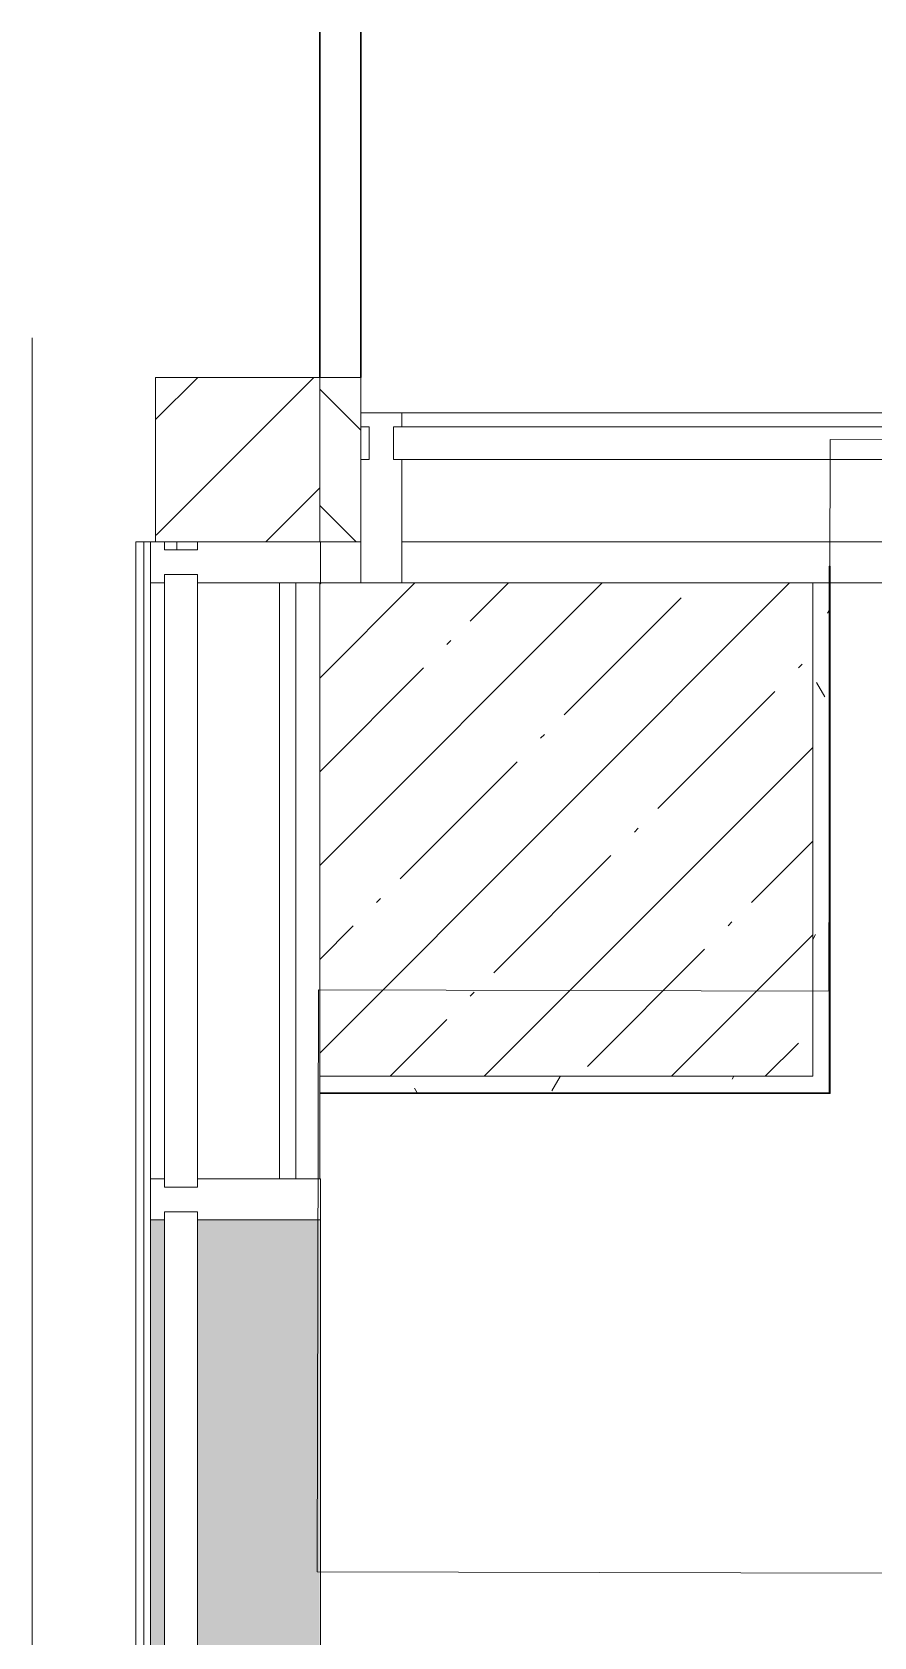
# Model space of a CAD drawing. Header units: millimetres. Extents: x -249154 to 415037, y -45458 to 354837.
# Drawn here: x 3775 to 4799, y 25682 to 27634 of the extents above; entities that cross this region are included whole.
import ezdxf

# ---------------------------------------------------------------- set-up
doc = ezdxf.new("R2010")
doc.units = ezdxf.units.MM
for name, color, linetype, lineweight in [('A-AREA-BNDY', 7, 'Continuous', 5), ('A-DETL-1', 7, 'Continuous', 30), ('A-FLOR', 7, 'Continuous', 9), ('A-GLAZ-CURT', 7, 'Continuous', 9), ('A-GLAZ-CURT-1', 7, 'Continuous', 5), ('A-GLAZ-CURT-2', 7, 'Continuous', 20), ('A-GLAZ-CWMG', 7, 'Continuous', 9), ('A-GLAZ-CWMG-1', 7, 'Continuous', 20), ('A-WALL', 7, 'Continuous', 5), ('I-WALL', 7, 'Continuous', 5), ('S-COLS', 7, 'Continuous', 9), ('S-COLS-1', 7, 'Continuous', 5), ('Оси', 7, 'Continuous', 9)]:
    doc.layers.add(name, color=color, linetype=linetype, lineweight=lineweight)
doc.layers.add('A-WALL-1', color=9, linetype='Continuous', lineweight=5, true_color=0x808080)
doc.layers.add('A-WALL-FNSH-1', color=9, linetype='Continuous', lineweight=5, true_color=0x808080)
pattern_1 = [(0, (64.7, -136.06), (243.84, 60.96), [20.117, -162.763, 20.117, -162.763, -975.36]), (0, (64.7, -136.06), (243.84, 60.96), [-365.76, 20.117, -345.643, 20.117, -162.763, -426.72]), (0, (64.7, -136.06), (243.84, 60.96), [-914.4, 20.117, -101.803, 20.117, -284.683]), (120, (156.14, -105.58), (-174.71291, 180.69163), [20.117, -162.763, 20.117, -162.763, -975.36]), (120, (156.14, -105.58), (-174.71291, 180.69163), [-365.76, 20.117, -345.643, 20.117, -162.763, -426.72]), (120, (156.14, -105.58), (-174.71291, 180.69163), [-914.4, 20.117, -101.803, 20.117, -284.683]), (240, (186.62, 16.34), (-69.12709, -241.65163), [20.117, -162.763, 20.117, -162.763, -975.36]), (240, (186.62, 16.34), (-69.12709, -241.65163), [-365.76, 20.117, -345.643, 20.117, -162.763, -426.72]), (240, (186.62, 16.34), (-69.12709, -241.65163), [-914.4, 20.117, -101.803, 20.117, -284.683])]

# ---------------------------------------------------------------- blocks, each defined once
blk = doc.blocks.new('Системная панель - Стекло - 40мм-23999081-Объем проектирования 1 этажа')
at = {"layer": 'A-GLAZ-CURT-2'}
for p, q in [((372.5, 40), (-372.5, 40)), ((-372.5, 40), (-372.5, 0)), ((372.5, 0), (372.5, 40)), ((-372.5, 0), (372.5, 0))]:
    blk.add_line(p, q, dxfattribs=at)
blk = doc.blocks.new('Прямоугольный импост - Импост структурный с накладкой - 160мм-22858573-Объем проектирования 1 этажа')
at = {"layer": 'A-GLAZ-CWMG'}
for p, q in [((3854.1, 26375.1), (3854.1, 27100.1)), ((4011.1, 26375.1), (4011.1, 27100.1))]:
    blk.add_line(p, q, dxfattribs=at)
blk = doc.blocks.new('Прямоугольный импост - Импост структурный с накладкой - 190мм-22862231-Объем проектирования 1 этажа')
at = {"layer": 'A-GLAZ-CWMG-1'}
for p, q in [((0, 17), (-50, 17)), ((-50, 17), (-50, 0)), ((-50, 0), (-40, 0)), ((-40, 0), (-40, -40)), ((-10, -40), (-10, 0)), ((-10, 0), (-0.1, 0)), ((0, 11.1), (0, 17)), ((-40, -40), (-50, -40)), ((-50, -40), (-50, -190)), ((-0.1, -40), (-10, -40)), ((-50, -190), (0, -190))]:
    blk.add_line(p, q, dxfattribs=at)
blk = doc.blocks.new('Системная панель - Стекло - 40мм-22856066-Объем проектирования 1 этажа')
at = {"layer": 'A-GLAZ-CURT-2'}
for p, q in [((397.5, 0), (-397.5, 0)), ((-397.5, 0), (-397.5, -40)), ((397.5, -40), (397.5, 0)), ((-397.5, -40), (397.5, -40))]:
    blk.add_line(p, q, dxfattribs=at)
blk = doc.blocks.new('Прямоугольный импост - Импост структурный с накладкой - 160мм-22794257-Объем проектирования 1 этажа')
at = {"layer": 'A-GLAZ-CWMG'}
for p, q in [((4935, 27307), (4160, 27307)), ((4935, 27150), (4160, 27150))]:
    blk.add_line(p, q, dxfattribs=at)
blk = doc.blocks.new('Прямоугольный импост - Импост структурный с накладкой - 190мм-20153675-Объем проектирования 1 этажа')
at = {"layer": 'A-GLAZ-CWMG-1'}
for p, q in [((-50, 190), (-50, 40)), ((0, 40), (0, 190)), ((-50, 40), (-40, 40)), ((-40, 40), (-40, 0)), ((-10, 0), (-10, 40)), ((-10, 40), (0, 40)), ((-40, 0), (-50, 0)), ((-50, 0), (-50, -17)), ((0, 0), (-10, 0)), ((0, -17), (0, 0)), ((-50, -17), (0, -17))]:
    blk.add_line(p, q, dxfattribs=at)
blk = doc.blocks.new('BSC_Колонна _Прямоугольная - 200х200-22401950-Объем проектирования 1 этажа')
at = {"layer": 'S-COLS-1'}
h = blk.add_hatch(dxfattribs=at)
h.set_pattern_fill('FP_140', color=256, style=0, pattern_type=2)
h.set_pattern_definition([(45, (-3960, -27250), (-70.71068, 70.71068), [])])
h.paths.add_polyline_path([(46.1, -100), (100, -100), (100, 100), (-100, 100), (-98.9, -100), (-50, -100)])
for p, q in [((100, 100), (-100, 100)), ((-100, 100), (-100, -100)), ((100, -100), (100, 100)), ((-100, -100), (100, -100))]:
    blk.add_line(p, q, dxfattribs=at)
blk = doc.blocks.new('Системная панель - Стекло - 40мм-V139-Объем проектирования 1 этажа')
at = {"layer": 'A-GLAZ-CURT-1'}
h = blk.add_hatch(dxfattribs=at)
h.set_pattern_fill('FP_142', color=256, style=0, pattern_type=2)
h.set_pattern_definition([(135, (25750.1, -4071.1), (-565.685, -565.685), [400, -1200]), (135, (25950.1, -4471.1), (-565.685, -565.685), [1200, -400]), (135, (26150.1, -3671.1), (-565.685, -565.685), [400, -1200])])
h.paths.add_polyline_path([(385, 15), (385, 40), (-385, 38.9), (-385, 0), (385, 0)])
at = {"layer": 'A-GLAZ-CURT-2'}
for p, q in [((385, 40), (-385, 40)), ((-385, 40), (-385, 0)), ((385, 0), (385, 40)), ((-385, 0), (385, 0))]:
    blk.add_line(p, q, dxfattribs=at)
blk = doc.blocks.new('Прямоугольный импост - Импост структурный с накладкой - 190мм-V140-Объем проектирования 1 этажа')
at = {"layer": 'A-GLAZ-CWMG'}
for points in [[(3861.1, 25575.1), (3871.1, 25575.1), (3871.1, 26325.1), (3854.1, 26325.1), (3854.1, 25575.1)], [(3911.1, 25575.1), (4060, 25575.1), (4060, 26325.1), (3911.1, 26325.1), (3911.1, 25750)]]:
    blk.add_hatch(color=256, dxfattribs=at).paths.add_polyline_path(points)
for p, q in [((3854.1, 25575.1), (3854.1, 26325.1)), ((4061.1, 25770), (4061.1, 26325.1))]:
    blk.add_line(p, q, dxfattribs=at)
blk = doc.blocks.new('Прямоугольный импост - Импост структурный с накладкой - 190мм-22862219-Объем проектирования 1 этажа')
at = {"layer": 'A-GLAZ-CWMG-1'}
for p, q in [((-25, 0), (-25, 17)), ((-25, 17), (25, 17)), ((-15, 0), (-25, 0)), ((-15, -40), (-15, 0)), ((25, 0), (15, 0)), ((15, 0), (15, -40)), ((25, 17), (25, 0)), ((-25, -190), (-25, -40)), ((-25, -40), (-15, -40)), ((15, -40), (25, -40)), ((25, -40), (25, -190)), ((25, -190), (-25, -190))]:
    blk.add_line(p, q, dxfattribs=at)
blk = doc.blocks.new('BSC_Колонна _Прямоугольная - 600х600-V147-Объем проектирования 1 этажа')
at = {"layer": 'S-COLS-1'}
h = blk.add_hatch(dxfattribs=at)
h.set_pattern_fill('FP_152', color=256, style=0, pattern_type=2)
h.set_pattern_definition([(45, (-4360, -26800), (-114.0493, 114.0493), []), (45, (-4245.95, -26800), (-114.0493, 114.0493), [201.613, -40.323, 6.706, -33.617])])
h.paths.add_polyline_path([(-40.9, -300), (300, -300), (300, 300), (-300, 300), (-300, -300)])
for p, q in [((300, 300), (-300, 300)), ((-300, 300), (-300, -300)), ((300, -300), (300, 300)), ((-300, -300), (300, -300))]:
    blk.add_line(p, q, dxfattribs=at)
blk = doc.blocks.new('Прямоугольный импост - Импост структурный с накладкой - 170мм-23186685-Объем проектирования 1 этажа')
at = {"layer": 'A-GLAZ-CWMG'}
for p, q in [((3836.1, 27150.1), (3846.1, 27150.1)), ((3836.1, 20672.1), (3836.1, 27150.1)), ((3846.1, 27150.1), (3854.1, 27150.1)), ((3846.1, 20672.1), (3846.1, 27150.1)), ((3886.1, 27140.1), (3886.1, 27150))]:
    blk.add_line(p, q, dxfattribs=at)
blk = doc.blocks.new('Прямоугольный импост - Импост структурный с накладкой - 170мм-23186686-Объем проектирования 1 этажа')
at = {"layer": 'A-GLAZ-CWMG'}
blk.add_line((4031.1, 27100.1), (4031.1, 26375.1), dxfattribs=at)

msp = doc.modelspace()

# ---------------------------------------------------------------- hatches: boundary and pattern name
at = {"layer": 'A-WALL'}
h = msp.add_hatch(dxfattribs=at)
h.set_pattern_fill('FP_2', color=256, style=0, pattern_type=2)
h.set_pattern_definition([(135, (64.7, -136.06), (-70.71068, -70.71068), [])])
h.paths.add_polyline_path([(13753.7, 27013.9), (13774.7, 27013.9), (13774.7, 27213.9), (13525, 27213.9), (13525, 27013.9), (13667.6, 27013.9)])
h.paths.add_polyline_path([(4124.7, 27013.9), (4174.7, 27013.9), (4174.7, 27213.9), (4124.7, 27213.9), (4124.7, 27111.6)])
at = {"layer": 'I-WALL'}
h = msp.add_hatch(dxfattribs=at)
h.set_pattern_fill('FP_191', color=256, style=0, pattern_type=2)
h.set_pattern_definition(pattern_1)
h.paths.add_polyline_path([(4724.7, 26363.9), (4744.7, 26364.8), (4744.7, 26963.9), (4724.7, 26963.9), (4724.7, 26621.2)])
h = msp.add_hatch(dxfattribs=at)
h.set_pattern_fill('FP_191', color=256, style=0, pattern_type=2)
h.set_pattern_definition(pattern_1)
h.paths.add_polyline_path([(4124.7, 26343.9), (4744.7, 26343.9), (4744.7, 26363.9), (4124.7, 26363.9), (4124.7, 26356.2)])

# ---------------------------------------------------------------- linework, layer by layer
at = {"layer": 'A-AREA-BNDY', "flags": 128}
msp.add_lwpolyline([(13524.9, 27117.8), (9795.7, 27126.6), (9794.1, 26455.6), (9152.1, 26457.1), (9153.7, 27128.1), (4745.7, 27138.4), (4744.1, 26467.4), (4123.1, 26468.9), (4121.5, 25760.9), (9792.4, 25747.6), (9789, 24275.6), (9189, 24277), (9184.1, 22199), (9784.1, 22197.6), (9780.7, 20726.1), (10002, 20608.7), (9998.8, 19275.3)], dxfattribs=at)
at = {"layer": 'A-DETL-1'}
for p, q in [((4124.7, 27213.9), (4124.7, 27633.9)), ((4174.7, 27213.9), (4174.7, 27633.9))]:
    msp.add_line(p, q, dxfattribs=at)
at = {"layer": 'A-FLOR'}
for p, q in [((4999.7, 26963.9), (4744.7, 26963.9)), ((4744.7, 26364.8), (4744.7, 26963.5)), ((4744.7, 26343.9), (4744.7, 26363.9)), ((4124.7, 26238.8), (4124.7, 26343.9)), ((4124.7, 26343.9), (4744.7, 26343.9))]:
    msp.add_line(p, q, dxfattribs=at)
at = {"layer": 'A-WALL-1'}
for p, q in [((4174.7, 27213.9), (4124.7, 27213.9)), ((4174.7, 27013.9), (4174.7, 27213.9)), ((4124.7, 27013.9), (4174.7, 27013.9)), ((4744.7, 26963.9), (4724.7, 26963.9)), ((4124.7, 26363.9), (4124.7, 26343.9))]:
    msp.add_line(p, q, dxfattribs=at)
at = {"layer": 'A-WALL-FNSH-1'}
for p, q in [((4744.7, 26984.4), (4744.7, 26342.9)), ((4745.7, 26984.4), (4744.7, 26984.4)), ((4745.7, 26342.9), (4745.7, 26984.4)), ((4124.7, 26342.9), (4745.7, 26342.9)), ((4745.7, 26343.9), (4744.7, 26343.9))]:
    msp.add_line(p, q, dxfattribs=at)
at = {"layer": 'Оси'}
msp.add_lwpolyline([(3774.7, -2042.3), (3774.7, 2957.7), (3774.7, 22262), (3774.7, 27262)], dxfattribs=at)

# ---------------------------------------------------------------- block references
at = {"layer": 'A-GLAZ-CURT'}
msp.add_blockref('Системная панель - Стекло - 40мм-22856066-Объем проектирования 1 этажа', (4612.2, 27153.9), dxfattribs=at)
at = {"layer": 'A-GLAZ-CURT', "rotation": 269.9999999999999}
for name, p in [('Системная панель - Стекло - 40мм-23999081-Объем проектирования 1 этажа', (3935.8, 26601.6)), ('Системная панель - Стекло - 40мм-V139-Объем проектирования 1 этажа', (3935.8, 25814.1))]:
    msp.add_blockref(name, p, dxfattribs=at)
at = {"layer": 'A-GLAZ-CWMG'}
for name, p, rotation in [('Прямоугольный импост - Импост структурный с накладкой - 190мм-20153675-Объем проектирования 1 этажа', (4174.7, 27153.9), 180), ('Прямоугольный импост - Импост структурный с накладкой - 190мм-22862231-Объем проектирования 1 этажа', (3935.8, 27014.1), 89.99999999999991)]:
    msp.add_blockref(name, p, dxfattribs=dict(at, rotation=rotation))
for name in ['Прямоугольный импост - Импост структурный с накладкой - 160мм-22794257-Объем проектирования 1 этажа', 'Прямоугольный импост - Импост структурный с накладкой - 170мм-23186685-Объем проектирования 1 этажа', 'Прямоугольный импост - Импост структурный с накладкой - 160мм-22858573-Объем проектирования 1 этажа', 'Прямоугольный импост - Импост структурный с накладкой - 170мм-23186686-Объем проектирования 1 этажа', 'Прямоугольный импост - Импост структурный с накладкой - 190мм-V140-Объем проектирования 1 этажа']:
    msp.add_blockref(name, (64.7, -136.1), dxfattribs=at)
at = {"layer": 'A-GLAZ-CWMG', "extrusion": (0, 0, -1), "rotation": 270.0000000000001}
msp.add_blockref('Прямоугольный импост - Импост структурный с накладкой - 190мм-22862219-Объем проектирования 1 этажа', (-3935.8, 26214.1), dxfattribs=at)
at = {"layer": 'S-COLS'}
for name, p in [('BSC_Колонна _Прямоугольная - 200х200-22401950-Объем проектирования 1 этажа', (4024.7, 27113.9)), ('BSC_Колонна _Прямоугольная - 600х600-V147-Объем проектирования 1 этажа', (4424.7, 26663.9))]:
    msp.add_blockref(name, p, dxfattribs=at)

doc.saveas('drawing.dxf')
